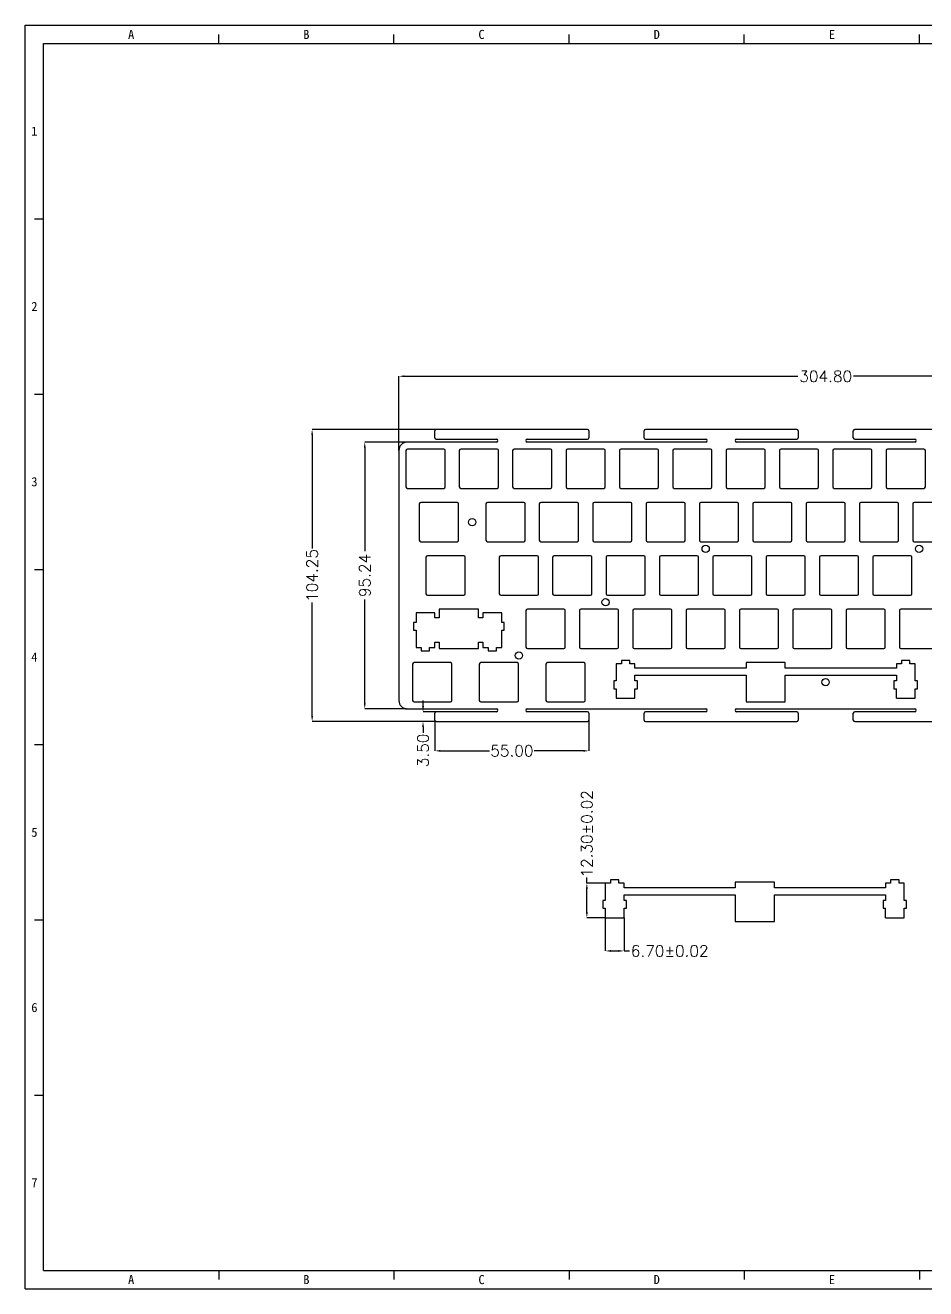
# Model space of a CAD drawing. Header units: millimetres. Extents: x 22339 to 22977, y 387 to 838.
# Drawn here: x 22338.9 to 22660.4, y 387.1 to 838 of the extents above; entities that cross this region are included whole.
import ezdxf
from ezdxf.enums import TextEntityAlignment as Align

# ---------------------------------------------------------------- set-up
doc = ezdxf.new("R2010")
doc.units = ezdxf.units.MM
doc.layers.add('BORDER', color=5, linetype='Continuous')
doc.layers.add('dim', color=1, linetype='Continuous', lineweight=9)
doc.styles.add('BORDER', font='')
doc.styles.get("Standard").update_dxf_attribs({"font": 'txt', "bigfont": 'gbcbig.shx'})
doc.styles.get('BORDER').set_extended_font_data('SimSun')
doc.dimstyles.new('副本 1比1', dxfattribs={"dimtxt": 4, "dimasz": 2, "dimexe": 0, "dimexo": 0, "dimtad": 0, "dimzin": 0, "dimdsep": 46, "dimtxsty": 'Standard', "dimcen": 2.673, "dimclrd": 1, "dimclre": 1, "dimclrt": 1, "dimadec": 0, "dimazin": 0, "dimtfac": 1, "dimtofl": 0, "dimtmove": 0, "dimatfit": 3, "dimfxl": 0, "dimtolj": 1, "dimtzin": 0, "dimlwd": 25, "dimarcsym": 0})

# ---------------------------------------------------------------- blocks, each defined once
blk = doc.blocks.new('*D18')
at = {"layer": 'Defpoints', "color": 0}
for p in [(22777.11, 712.75), (22472.31, 686.28), (22777.11, 686.28)]:
    blk.add_point(p, dxfattribs=at)
at = {"layer": 'dim', "color": 1, "lineweight": -2}
for p, q in [((22472.31, 686.28), (22472.31, 712.75)), ((22777.11, 686.28), (22777.11, 712.75))]:
    blk.add_line(p, q, dxfattribs=at)
at = {"layer": 'dim', "color": 1, "lineweight": 25}
for p, q in [((22474.31, 712.75), (22614.75, 712.75)), ((22775.11, 712.75), (22634.66, 712.75))]:
    blk.add_line(p, q, dxfattribs=at)
at = {"layer": 'dim', "color": 1}
for points in [[(22474.31, 713.09), (22474.31, 712.42), (22472.31, 712.75)], [(22775.11, 713.09), (22775.11, 712.42), (22777.11, 712.75)]]:
    blk.add_solid(points, dxfattribs=at)
at = {"layer": 'dim', "color": 1, "insert": (22624.71, 712.75), "char_height": 4, "attachment_point": 5}
blk.add_mtext('\\A1;304.80', dxfattribs=at)
blk = doc.blocks.new('*D19')
at = {"layer": 'Defpoints', "color": 0}
for p in [(22475.04, 689.26), (22460.12, 594.03), (22475.04, 594.03)]:
    blk.add_point(p, dxfattribs=at)
at = {"layer": 'dim', "color": 1, "lineweight": -2}
for p, q in [((22475.04, 689.26), (22460.12, 689.26)), ((22475.04, 594.03), (22460.12, 594.03))]:
    blk.add_line(p, q, dxfattribs=at)
at = {"layer": 'dim', "color": 1, "lineweight": 25}
for p, q in [((22460.12, 687.26), (22460.12, 650.27)), ((22460.12, 596.03), (22460.12, 633.02))]:
    blk.add_line(p, q, dxfattribs=at)
at = {"layer": 'dim', "color": 1}
for points in [[(22459.79, 687.26), (22460.46, 687.26), (22460.12, 689.26)], [(22459.79, 596.03), (22460.46, 596.03), (22460.12, 594.03)]]:
    blk.add_solid(points, dxfattribs=at)
at = {"layer": 'dim', "color": 1, "insert": (22460.12, 641.65), "char_height": 4, "attachment_point": 5, "rotation": 90}
blk.add_mtext('\\A1;95.24', dxfattribs=at)
blk = doc.blocks.new('*D20')
at = {"layer": 'Defpoints', "color": 0}
for p in [(22485.66, 693.78), (22441.33, 589.53), (22485.66, 589.53)]:
    blk.add_point(p, dxfattribs=at)
at = {"layer": 'dim', "color": 1, "lineweight": -2}
for p, q in [((22485.66, 693.78), (22441.33, 693.78)), ((22485.66, 589.53), (22441.33, 589.53))]:
    blk.add_line(p, q, dxfattribs=at)
at = {"layer": 'dim', "color": 1, "lineweight": 25}
for p, q in [((22441.33, 691.78), (22441.33, 651.28)), ((22441.33, 591.53), (22441.33, 632.03))]:
    blk.add_line(p, q, dxfattribs=at)
at = {"layer": 'dim', "color": 1}
for points in [[(22441, 691.78), (22441.67, 691.78), (22441.33, 693.78)], [(22441, 591.53), (22441.67, 591.53), (22441.33, 589.53)]]:
    blk.add_solid(points, dxfattribs=at)
at = {"layer": 'dim', "color": 1, "insert": (22441.33, 641.65), "char_height": 4, "attachment_point": 5, "rotation": 90}
blk.add_mtext('\\A1;104.25', dxfattribs=at)
blk = doc.blocks.new('*D21')
at = {"layer": 'Defpoints', "color": 0}
for p in [(22485.66, 593.03), (22480.93, 589.53), (22485.66, 589.53)]:
    blk.add_point(p, dxfattribs=at)
at = {"layer": 'dim', "color": 1, "lineweight": 25}
for p, q in [((22480.93, 595.03), (22480.93, 597.03)), ((22480.93, 587.53), (22480.93, 585.53))]:
    blk.add_line(p, q, dxfattribs=at)
at = {"layer": 'dim', "color": 1, "lineweight": -2}
for p, q in [((22485.66, 593.03), (22480.93, 593.03)), ((22485.66, 589.53), (22480.93, 589.53))]:
    blk.add_line(p, q, dxfattribs=at)
at = {"layer": 'dim', "color": 1}
for points in [[(22480.6, 595.03), (22481.27, 595.03), (22480.93, 593.03)], [(22480.6, 587.53), (22481.27, 587.53), (22480.93, 589.53)]]:
    blk.add_solid(points, dxfattribs=at)
at = {"layer": 'dim', "color": 1, "insert": (22480.93, 579.23), "char_height": 4, "attachment_point": 5, "rotation": 90}
blk.add_mtext('\\A1;3.50', dxfattribs=at)
blk = doc.blocks.new('*D22')
at = {"layer": 'Defpoints', "color": 0}
for p in [(22485.16, 590.03), (22540.16, 590.03), (22540.16, 579.06)]:
    blk.add_point(p, dxfattribs=at)
at = {"layer": 'dim', "color": 1, "lineweight": -2}
for p, q in [((22485.16, 590.03), (22485.16, 579.06)), ((22540.16, 590.03), (22540.16, 579.06))]:
    blk.add_line(p, q, dxfattribs=at)
at = {"layer": 'dim', "color": 1, "lineweight": 25}
for p, q in [((22487.16, 579.06), (22504.7, 579.06)), ((22538.16, 579.06), (22520.61, 579.06))]:
    blk.add_line(p, q, dxfattribs=at)
at = {"layer": 'dim', "color": 1}
for points in [[(22487.16, 579.39), (22487.16, 578.72), (22485.16, 579.06)], [(22538.16, 579.39), (22538.16, 578.72), (22540.16, 579.06)]]:
    blk.add_solid(points, dxfattribs=at)
at = {"layer": 'dim', "color": 1, "insert": (22512.66, 579.06), "char_height": 4, "attachment_point": 5}
blk.add_mtext('\\A1;55.00', dxfattribs=at)
blk = doc.blocks.new('*D25')
at = {"layer": 'Defpoints', "color": 0}
for p in [(22546.01, 519.5), (22552.71, 519.5), (22552.71, 507.64)]:
    blk.add_point(p, dxfattribs=at)
at = {"layer": 'dim', "color": 1, "lineweight": -2}
for p, q in [((22546.01, 519.5), (22546.01, 507.64)), ((22552.71, 519.5), (22552.71, 507.64))]:
    blk.add_line(p, q, dxfattribs=at)
at = {"layer": 'dim', "color": 1, "lineweight": 25}
for p, q in [((22548.01, 507.64), (22550.71, 507.64)), ((22552.71, 507.64), (22554.71, 507.64))]:
    blk.add_line(p, q, dxfattribs=at)
at = {"layer": 'dim', "color": 1}
for points in [[(22548.01, 507.98), (22548.01, 507.31), (22546.01, 507.64)], [(22550.71, 507.98), (22550.71, 507.31), (22552.71, 507.64)]]:
    blk.add_solid(points, dxfattribs=at)
at = {"layer": 'dim', "color": 1, "insert": (22569.01, 507.64), "char_height": 4, "attachment_point": 5}
blk.add_mtext('\\A1;6.70±0.02', dxfattribs=at)
blk = doc.blocks.new('*D26')
at = {"layer": 'Defpoints', "color": 0}
for p in [(22539.43, 531.8), (22546.01, 531.8), (22546.01, 519.5)]:
    blk.add_point(p, dxfattribs=at)
at = {"layer": 'dim', "color": 1, "lineweight": 25}
for p, q in [((22539.43, 531.8), (22539.43, 533.8)), ((22539.43, 521.5), (22539.43, 529.8))]:
    blk.add_line(p, q, dxfattribs=at)
at = {"layer": 'dim', "color": 1, "lineweight": -2}
for p, q in [((22546.01, 531.8), (22539.43, 531.8)), ((22546.01, 519.5), (22539.43, 519.5))]:
    blk.add_line(p, q, dxfattribs=at)
at = {"layer": 'dim', "color": 1}
for points in [[(22539.09, 529.8), (22539.76, 529.8), (22539.43, 531.8)], [(22539.09, 521.5), (22539.76, 521.5), (22539.43, 519.5)]]:
    blk.add_solid(points, dxfattribs=at)
at = {"layer": 'dim', "color": 1, "insert": (22539.43, 549.42), "char_height": 4, "attachment_point": 5, "rotation": 90}
blk.add_mtext('\\A1;12.30±0.02', dxfattribs=at)

msp = doc.modelspace()

# ---------------------------------------------------------------- linework, layer by layer
at = {"color": 7, "linetype": 'Continuous'}
for p, q in [((22485.156, 690.776), (22485.156, 693.276)), ((22539.656, 693.776), (22485.656, 693.776)), ((22485.656, 690.276), (22507.156, 690.276)), ((22518.156, 690.276), (22539.656, 690.276)), ((22540.156, 693.276), (22540.156, 690.776)), ((22559.856, 690.776), (22559.856, 693.276)), ((22614.356, 693.776), (22560.356, 693.776)), ((22560.356, 690.276), (22581.856, 690.276)), ((22592.856, 690.276), (22614.356, 690.276)), ((22614.856, 693.276), (22614.856, 690.776)), ((22634.556, 690.776), (22634.556, 693.276)), ((22689.056, 693.776), (22635.056, 693.776)), ((22635.056, 690.276), (22656.556, 690.276)), ((22472.306, 686.276), (22472.306, 597.026)), ((22474.831, 686.251), (22474.831, 673.251)), ((22507.156, 689.276), (22475.306, 689.276)), ((22488.331, 686.751), (22475.331, 686.751)), ((22488.831, 673.251), (22488.831, 686.251)), ((22493.881, 686.251), (22493.881, 673.251)), ((22507.381, 686.751), (22494.381, 686.751)), ((22507.881, 673.251), (22507.881, 686.251)), ((22512.931, 686.251), (22512.931, 673.251)), ((22526.431, 686.751), (22513.431, 686.751)), ((22581.856, 689.276), (22518.156, 689.276)), ((22526.931, 673.251), (22526.931, 686.251)), ((22531.981, 686.251), (22531.981, 673.251)), ((22545.481, 686.751), (22532.481, 686.751)), ((22545.981, 673.251), (22545.981, 686.251)), ((22551.031, 686.251), (22551.031, 673.251)), ((22564.531, 686.751), (22551.531, 686.751)), ((22565.031, 673.251), (22565.031, 686.251)), ((22570.081, 686.251), (22570.081, 673.251)), ((22583.581, 686.751), (22570.581, 686.751)), ((22584.081, 673.251), (22584.081, 686.251)), ((22589.131, 686.251), (22589.131, 673.251)), ((22602.631, 686.751), (22589.631, 686.751)), ((22656.556, 689.276), (22592.856, 689.276)), ((22603.131, 673.251), (22603.131, 686.251)), ((22608.181, 686.251), (22608.181, 673.251)), ((22621.681, 686.751), (22608.681, 686.751)), ((22622.181, 673.251), (22622.181, 686.251)), ((22627.231, 686.251), (22627.231, 673.251)), ((22640.731, 686.751), (22627.731, 686.751)), ((22641.231, 673.251), (22641.231, 686.251)), ((22646.281, 686.251), (22646.281, 673.251)), ((22659.781, 686.751), (22646.781, 686.751)), ((22660.281, 673.251), (22660.281, 686.251)), ((22475.331, 672.751), (22488.331, 672.751)), ((22494.381, 672.751), (22507.381, 672.751)), ((22513.431, 672.751), (22526.431, 672.751)), ((22532.481, 672.751), (22545.481, 672.751)), ((22551.531, 672.751), (22564.531, 672.751)), ((22570.581, 672.751), (22583.581, 672.751)), ((22589.631, 672.751), (22602.631, 672.751)), ((22608.681, 672.751), (22621.681, 672.751)), ((22627.731, 672.751), (22640.731, 672.751)), ((22646.781, 672.751), (22659.781, 672.751)), ((22493.093, 667.701), (22480.093, 667.701)), ((22516.906, 667.701), (22503.906, 667.701)), ((22535.956, 667.701), (22522.956, 667.701)), ((22555.006, 667.701), (22542.006, 667.701)), ((22574.056, 667.701), (22561.056, 667.701)), ((22593.106, 667.701), (22580.106, 667.701)), ((22612.156, 667.701), (22599.156, 667.701)), ((22631.206, 667.701), (22618.206, 667.701)), ((22650.256, 667.701), (22637.256, 667.701)), ((22669.306, 667.701), (22656.306, 667.701)), ((22479.593, 667.201), (22479.593, 654.201)), ((22493.593, 654.201), (22493.593, 667.201)), ((22503.406, 667.201), (22503.406, 654.201)), ((22517.406, 654.201), (22517.406, 667.201)), ((22522.456, 667.201), (22522.456, 654.201)), ((22536.456, 654.201), (22536.456, 667.201)), ((22541.506, 667.201), (22541.506, 654.201)), ((22555.506, 654.201), (22555.506, 667.201)), ((22560.556, 667.201), (22560.556, 654.201)), ((22574.556, 654.201), (22574.556, 667.201)), ((22579.606, 667.201), (22579.606, 654.201)), ((22593.606, 654.201), (22593.606, 667.201)), ((22598.656, 667.201), (22598.656, 654.201)), ((22612.656, 654.201), (22612.656, 667.201)), ((22617.706, 667.201), (22617.706, 654.201)), ((22631.706, 654.201), (22631.706, 667.201)), ((22636.756, 667.201), (22636.756, 654.201)), ((22650.756, 654.201), (22650.756, 667.201)), ((22655.806, 667.201), (22655.806, 654.201)), ((22480.093, 653.701), (22493.093, 653.701)), ((22503.906, 653.701), (22516.906, 653.701)), ((22522.956, 653.701), (22535.956, 653.701)), ((22542.006, 653.701), (22555.006, 653.701)), ((22561.056, 653.701), (22574.056, 653.701)), ((22580.106, 653.701), (22593.106, 653.701)), ((22599.156, 653.701), (22612.156, 653.701)), ((22618.206, 653.701), (22631.206, 653.701)), ((22637.256, 653.701), (22650.256, 653.701)), ((22656.306, 653.701), (22669.306, 653.701)), ((22481.974, 648.151), (22481.974, 635.151)), ((22495.474, 648.651), (22482.474, 648.651)), ((22495.974, 635.151), (22495.974, 648.151)), ((22508.168, 648.151), (22508.168, 635.151)), ((22521.668, 648.651), (22508.668, 648.651)), ((22522.168, 635.151), (22522.168, 648.151)), ((22527.218, 648.151), (22527.218, 635.151)), ((22540.718, 648.651), (22527.718, 648.651)), ((22541.218, 635.151), (22541.218, 648.151)), ((22546.268, 648.151), (22546.268, 635.151)), ((22559.768, 648.651), (22546.768, 648.651)), ((22560.268, 635.151), (22560.268, 648.151)), ((22565.318, 648.151), (22565.318, 635.151)), ((22578.818, 648.651), (22565.818, 648.651)), ((22579.318, 635.151), (22579.318, 648.151)), ((22584.368, 648.151), (22584.368, 635.151)), ((22597.868, 648.651), (22584.868, 648.651)), ((22598.368, 635.151), (22598.368, 648.151)), ((22603.418, 648.151), (22603.418, 635.151)), ((22616.918, 648.651), (22603.918, 648.651)), ((22617.418, 635.151), (22617.418, 648.151)), ((22622.468, 648.151), (22622.468, 635.151)), ((22635.968, 648.651), (22622.968, 648.651)), ((22636.468, 635.151), (22636.468, 648.151)), ((22641.518, 648.151), (22641.518, 635.151)), ((22655.018, 648.651), (22642.018, 648.651)), ((22655.518, 635.151), (22655.518, 648.151)), ((22482.474, 634.651), (22495.474, 634.651)), ((22508.668, 634.651), (22521.668, 634.651)), ((22527.718, 634.651), (22540.718, 634.651)), ((22546.768, 634.651), (22559.768, 634.651)), ((22565.818, 634.651), (22578.818, 634.651)), ((22584.868, 634.651), (22597.868, 634.651)), ((22603.918, 634.651), (22616.918, 634.651)), ((22622.968, 634.651), (22635.968, 634.651)), ((22642.018, 634.651), (22655.018, 634.651)), ((22478.437, 628.301), (22478.437, 624.901)), ((22485.137, 628.301), (22478.437, 628.301)), ((22485.137, 626.501), (22485.137, 628.301)), ((22486.737, 629.601), (22486.737, 626.501)), ((22500.737, 629.601), (22486.737, 629.601)), ((22500.737, 626.501), (22500.737, 629.601)), ((22502.337, 628.301), (22502.337, 626.501)), ((22509.037, 628.301), (22502.337, 628.301)), ((22509.037, 624.901), (22509.037, 628.301)), ((22517.693, 629.101), (22517.693, 616.101)), ((22531.193, 629.601), (22518.193, 629.601)), ((22531.693, 616.101), (22531.693, 629.101)), ((22536.743, 629.101), (22536.743, 616.101)), ((22550.243, 629.601), (22537.243, 629.601)), ((22550.743, 616.101), (22550.743, 629.101)), ((22555.793, 629.101), (22555.793, 616.101)), ((22569.293, 629.601), (22556.293, 629.601)), ((22569.793, 616.101), (22569.793, 629.101)), ((22574.843, 629.101), (22574.843, 616.101)), ((22588.343, 629.601), (22575.343, 629.601)), ((22588.843, 616.101), (22588.843, 629.101)), ((22593.893, 629.101), (22593.893, 616.101)), ((22607.393, 629.601), (22594.393, 629.601)), ((22607.893, 616.101), (22607.893, 629.101)), ((22612.943, 629.101), (22612.943, 616.101)), ((22626.443, 629.601), (22613.443, 629.601)), ((22626.943, 616.101), (22626.943, 629.101)), ((22631.993, 629.101), (22631.993, 616.101)), ((22645.493, 629.601), (22632.493, 629.601)), ((22645.993, 616.101), (22645.993, 629.101)), ((22651.043, 629.101), (22651.043, 616.101)), ((22664.543, 629.601), (22651.543, 629.601)), ((22477.587, 624.901), (22477.587, 622.101)), ((22478.437, 624.901), (22477.587, 624.901)), ((22486.737, 626.501), (22485.137, 626.501)), ((22502.337, 626.501), (22500.737, 626.501)), ((22509.887, 624.901), (22509.037, 624.901)), ((22509.887, 622.101), (22509.887, 624.901)), ((22477.587, 622.101), (22478.437, 622.101)), ((22478.437, 622.101), (22478.437, 616.001)), ((22485.137, 616.001), (22485.137, 617.801)), ((22485.137, 617.801), (22486.737, 617.801)), ((22486.737, 617.801), (22486.737, 615.601)), ((22500.737, 615.601), (22500.737, 617.801)), ((22500.737, 617.801), (22502.337, 617.801)), ((22502.337, 617.801), (22502.337, 616.001)), ((22509.037, 616.001), (22509.037, 622.101)), ((22509.037, 622.101), (22509.887, 622.101)), ((22478.437, 616.001), (22480.287, 616.001)), ((22480.287, 616.001), (22480.287, 614.801)), ((22480.287, 614.801), (22483.287, 614.801)), ((22483.287, 614.801), (22483.287, 616.001)), ((22483.287, 616.001), (22485.137, 616.001)), ((22486.737, 615.601), (22500.737, 615.601)), ((22502.337, 616.001), (22504.187, 616.001)), ((22504.187, 616.001), (22504.187, 614.801)), ((22504.187, 614.801), (22507.187, 614.801)), ((22507.187, 614.801), (22507.187, 616.001)), ((22507.187, 616.001), (22509.037, 616.001)), ((22518.193, 615.601), (22531.193, 615.601)), ((22537.243, 615.601), (22550.243, 615.601)), ((22556.293, 615.601), (22569.293, 615.601)), ((22575.343, 615.601), (22588.343, 615.601)), ((22594.393, 615.601), (22607.393, 615.601)), ((22613.443, 615.601), (22626.443, 615.601)), ((22632.493, 615.601), (22645.493, 615.601)), ((22651.543, 615.601), (22664.543, 615.601)), ((22477.212, 610.051), (22477.212, 597.051)), ((22490.712, 610.551), (22477.712, 610.551)), ((22491.212, 597.051), (22491.212, 610.051)), ((22501.024, 610.051), (22501.024, 597.051)), ((22514.524, 610.551), (22501.524, 610.551)), ((22515.024, 597.051), (22515.024, 610.051)), ((22524.837, 610.051), (22524.837, 597.051)), ((22538.337, 610.551), (22525.337, 610.551)), ((22538.837, 597.051), (22538.837, 610.051)), ((22549.91, 610.151), (22549.91, 604.051)), ((22551.76, 610.151), (22549.91, 610.151)), ((22551.76, 611.351), (22551.76, 610.151)), ((22554.76, 611.351), (22551.76, 611.351)), ((22554.76, 610.151), (22554.76, 611.351)), ((22556.61, 610.151), (22554.76, 610.151)), ((22556.61, 608.551), (22556.61, 610.151)), ((22610.274, 610.551), (22596.274, 610.551)), ((22596.274, 610.551), (22596.274, 608.551)), ((22610.274, 608.551), (22610.274, 610.551)), ((22651.789, 610.151), (22649.939, 610.151)), ((22649.939, 610.151), (22649.939, 608.551)), ((22654.789, 611.351), (22651.789, 611.351)), ((22651.789, 611.351), (22651.789, 610.151)), ((22654.789, 610.151), (22654.789, 611.351)), ((22656.639, 610.151), (22654.789, 610.151)), ((22656.639, 604.051), (22656.639, 610.151)), ((22596.274, 608.551), (22556.61, 608.551)), ((22556.61, 604.051), (22556.61, 606.051)), ((22556.61, 606.051), (22596.274, 606.051)), ((22596.274, 606.051), (22596.274, 596.551)), ((22649.939, 608.551), (22610.274, 608.551)), ((22610.274, 606.051), (22649.939, 606.051)), ((22610.274, 596.551), (22610.274, 606.051)), ((22649.939, 606.051), (22649.939, 604.051)), ((22549.06, 604.051), (22549.06, 601.251)), ((22549.91, 604.051), (22549.06, 604.051)), ((22549.06, 601.251), (22549.91, 601.251)), ((22549.91, 601.251), (22549.91, 597.851)), ((22557.46, 604.051), (22556.61, 604.051)), ((22556.61, 597.851), (22556.61, 601.251)), ((22556.61, 601.251), (22557.46, 601.251)), ((22557.46, 601.251), (22557.46, 604.051)), ((22649.939, 604.051), (22649.089, 604.051)), ((22649.089, 604.051), (22649.089, 601.251)), ((22649.089, 601.251), (22649.939, 601.251)), ((22649.939, 597.851), (22649.939, 601.251)), ((22657.489, 604.051), (22656.639, 604.051)), ((22656.639, 601.251), (22657.489, 601.251)), ((22656.639, 597.851), (22656.639, 601.251)), ((22657.489, 601.251), (22657.489, 604.051)), ((22477.712, 596.551), (22490.712, 596.551)), ((22501.524, 596.551), (22514.524, 596.551)), ((22525.337, 596.551), (22538.337, 596.551)), ((22549.91, 597.851), (22556.61, 597.851)), ((22596.274, 596.551), (22610.274, 596.551)), ((22649.939, 597.851), (22656.639, 597.851)), ((22475.306, 594.026), (22507.156, 594.026)), ((22485.156, 590.026), (22485.156, 592.526)), ((22507.156, 593.026), (22485.656, 593.026)), ((22518.156, 594.026), (22581.856, 594.026)), ((22539.656, 593.026), (22518.156, 593.026)), ((22540.156, 592.526), (22540.156, 590.026)), ((22559.856, 590.026), (22559.856, 592.526)), ((22581.856, 593.026), (22560.356, 593.026)), ((22592.856, 594.026), (22656.556, 594.026)), ((22614.356, 593.026), (22592.856, 593.026)), ((22614.856, 592.526), (22614.856, 590.026)), ((22634.556, 590.026), (22634.556, 592.526)), ((22656.556, 593.026), (22635.056, 593.026)), ((22485.656, 589.526), (22539.656, 589.526)), ((22560.356, 589.526), (22614.356, 589.526)), ((22635.056, 589.526), (22689.056, 589.526)), ((22547.864, 532.996), (22547.864, 531.796)), ((22550.864, 532.996), (22547.864, 532.996)), ((22550.864, 531.796), (22550.864, 532.996)), ((22606.379, 532.196), (22592.379, 532.196)), ((22592.379, 532.196), (22592.379, 530.196)), ((22606.379, 530.196), (22606.379, 532.196)), ((22650.894, 532.996), (22647.894, 532.996)), ((22647.894, 532.996), (22647.894, 531.796)), ((22650.894, 531.796), (22650.894, 532.996)), ((22546.014, 531.796), (22546.014, 525.696)), ((22547.864, 531.796), (22546.014, 531.796)), ((22552.714, 531.796), (22550.864, 531.796)), ((22552.714, 530.196), (22552.714, 531.796)), ((22592.379, 530.196), (22552.714, 530.196)), ((22552.714, 525.696), (22552.714, 527.696)), ((22552.714, 527.696), (22592.379, 527.696)), ((22592.379, 527.696), (22592.379, 518.196)), ((22646.044, 530.196), (22606.379, 530.196)), ((22606.379, 527.696), (22646.044, 527.696)), ((22606.379, 518.196), (22606.379, 527.696)), ((22647.894, 531.796), (22646.044, 531.796)), ((22646.044, 531.796), (22646.044, 530.196)), ((22646.044, 527.696), (22646.044, 525.696)), ((22652.744, 531.796), (22650.894, 531.796)), ((22652.744, 525.696), (22652.744, 531.796)), ((22545.164, 525.696), (22545.164, 522.896)), ((22546.014, 525.696), (22545.164, 525.696)), ((22553.564, 525.696), (22552.714, 525.696)), ((22553.564, 522.896), (22553.564, 525.696)), ((22646.044, 525.696), (22645.194, 525.696)), ((22645.194, 525.696), (22645.194, 522.896)), ((22653.594, 525.696), (22652.744, 525.696)), ((22653.594, 522.896), (22653.594, 525.696)), ((22545.164, 522.896), (22546.014, 522.896)), ((22546.014, 522.896), (22546.014, 519.496)), ((22546.014, 519.496), (22552.714, 519.496)), ((22552.714, 519.496), (22552.714, 522.896)), ((22552.714, 522.896), (22553.564, 522.896)), ((22645.194, 522.896), (22646.044, 522.896)), ((22646.044, 519.496), (22646.044, 522.896)), ((22646.044, 519.496), (22652.744, 519.496)), ((22652.744, 522.896), (22653.594, 522.896)), ((22652.744, 519.496), (22652.744, 522.896)), ((22592.379, 518.196), (22606.379, 518.196))]:
    msp.add_line(p, q, dxfattribs=at)
for centre in [(22498.499, 660.701), (22581.843, 651.176), (22658.043, 651.176), (22546.111, 632.094), (22515.168, 613.076), (22624.674, 603.551)]:
    msp.add_circle(centre, 1.3, dxfattribs=at)
for centre, radius, start, end in [((22485.656, 693.276), 0.5, 90, 180), ((22485.656, 690.776), 0.5, 180, 270), ((22507.156, 689.776), 0.5, 270, 90), ((22518.156, 689.776), 0.5, 90, 270), ((22539.656, 693.276), 0.5, 0, 90), ((22539.656, 690.776), 0.5, 270, 0), ((22560.356, 693.276), 0.5, 90, 180), ((22560.356, 690.776), 0.5, 180, 270), ((22581.856, 689.776), 0.5, 270, 90), ((22592.856, 689.776), 0.5, 90, 270), ((22614.356, 693.276), 0.5, 0, 90), ((22614.356, 690.776), 0.5, 270, 0), ((22635.056, 693.276), 0.5, 90, 180), ((22635.056, 690.776), 0.5, 180, 270), ((22656.556, 689.776), 0.5, 270, 90), ((22475.306, 686.276), 3, 90, 180), ((22475.331, 686.251), 0.5, 90, 180), ((22488.331, 686.251), 0.5, 0, 90), ((22494.381, 686.251), 0.5, 90, 180), ((22507.381, 686.251), 0.5, 0, 90), ((22513.431, 686.251), 0.5, 90, 180), ((22526.431, 686.251), 0.5, 0, 90), ((22532.481, 686.251), 0.5, 90, 180), ((22545.481, 686.251), 0.5, 0, 90), ((22551.531, 686.251), 0.5, 90, 180), ((22564.531, 686.251), 0.5, 0, 90), ((22570.581, 686.251), 0.5, 90, 180), ((22583.581, 686.251), 0.5, 0, 90), ((22589.631, 686.251), 0.5, 90, 180), ((22602.631, 686.251), 0.5, 0, 90), ((22608.681, 686.251), 0.5, 90, 180), ((22621.681, 686.251), 0.5, 0, 90), ((22627.731, 686.251), 0.5, 90, 180), ((22640.731, 686.251), 0.5, 0, 90), ((22646.781, 686.251), 0.5, 90, 180), ((22659.781, 686.251), 0.5, 0, 90), ((22475.331, 673.251), 0.5, 180, 270), ((22488.331, 673.251), 0.5, 270, 0), ((22494.381, 673.251), 0.5, 180, 270), ((22507.381, 673.251), 0.5, 270, 0), ((22513.431, 673.251), 0.5, 180, 270), ((22526.431, 673.251), 0.5, 270, 0), ((22532.481, 673.251), 0.5, 180, 270), ((22545.481, 673.251), 0.5, 270, 0), ((22551.531, 673.251), 0.5, 180, 270), ((22564.531, 673.251), 0.5, 270, 0), ((22570.581, 673.251), 0.5, 180, 270), ((22583.581, 673.251), 0.5, 270, 0), ((22589.631, 673.251), 0.5, 180, 270), ((22602.631, 673.251), 0.5, 270, 0), ((22608.681, 673.251), 0.5, 180, 270), ((22621.681, 673.251), 0.5, 270, 0), ((22627.731, 673.251), 0.5, 180, 270), ((22640.731, 673.251), 0.5, 270, 0), ((22646.781, 673.251), 0.5, 180, 270), ((22659.781, 673.251), 0.5, 270, 0), ((22480.093, 667.201), 0.5, 90, 180), ((22493.093, 667.201), 0.5, 0, 90), ((22503.906, 667.201), 0.5, 90, 180), ((22516.906, 667.201), 0.5, 0, 90), ((22522.956, 667.201), 0.5, 90, 180), ((22535.956, 667.201), 0.5, 0, 90), ((22542.006, 667.201), 0.5, 90, 180), ((22555.006, 667.201), 0.5, 0, 90), ((22561.056, 667.201), 0.5, 90, 180), ((22574.056, 667.201), 0.5, 0, 90), ((22580.106, 667.201), 0.5, 90, 180), ((22593.106, 667.201), 0.5, 0, 90), ((22599.156, 667.201), 0.5, 90, 180), ((22612.156, 667.201), 0.5, 0, 90), ((22618.206, 667.201), 0.5, 90, 180), ((22631.206, 667.201), 0.5, 0, 90), ((22637.256, 667.201), 0.5, 90, 180), ((22650.256, 667.201), 0.5, 0, 90), ((22656.306, 667.201), 0.5, 90, 180), ((22480.093, 654.201), 0.5, 180, 270), ((22493.093, 654.201), 0.5, 270, 0), ((22503.906, 654.201), 0.5, 180, 270), ((22516.906, 654.201), 0.5, 270, 0), ((22522.956, 654.201), 0.5, 180, 270), ((22535.956, 654.201), 0.5, 270, 0), ((22542.006, 654.201), 0.5, 180, 270), ((22555.006, 654.201), 0.5, 270, 0), ((22561.056, 654.201), 0.5, 180, 270), ((22574.056, 654.201), 0.5, 270, 0), ((22580.106, 654.201), 0.5, 180, 270), ((22593.106, 654.201), 0.5, 270, 0), ((22599.156, 654.201), 0.5, 180, 270), ((22612.156, 654.201), 0.5, 270, 0), ((22618.206, 654.201), 0.5, 180, 270), ((22631.206, 654.201), 0.5, 270, 0), ((22637.256, 654.201), 0.5, 180, 270), ((22650.256, 654.201), 0.5, 270, 0), ((22656.306, 654.201), 0.5, 180, 270), ((22482.474, 648.151), 0.5, 90, 180), ((22495.474, 648.151), 0.5, 0, 90), ((22508.668, 648.151), 0.5, 90, 180), ((22521.668, 648.151), 0.5, 0, 90), ((22527.718, 648.151), 0.5, 90, 180), ((22540.718, 648.151), 0.5, 0, 90), ((22546.768, 648.151), 0.5, 90, 180), ((22559.768, 648.151), 0.5, 0, 90), ((22565.818, 648.151), 0.5, 90, 180), ((22578.818, 648.151), 0.5, 0, 90), ((22584.868, 648.151), 0.5, 90, 180), ((22597.868, 648.151), 0.5, 0, 90), ((22603.918, 648.151), 0.5, 90, 180), ((22616.918, 648.151), 0.5, 0, 90), ((22622.968, 648.151), 0.5, 90, 180), ((22635.968, 648.151), 0.5, 0, 90), ((22642.018, 648.151), 0.5, 90, 180), ((22655.018, 648.151), 0.5, 0, 90), ((22482.474, 635.151), 0.5, 180, 270), ((22495.474, 635.151), 0.5, 270, 0), ((22508.668, 635.151), 0.5, 180, 270), ((22521.668, 635.151), 0.5, 270, 0), ((22527.718, 635.151), 0.5, 180, 270), ((22540.718, 635.151), 0.5, 270, 0), ((22546.768, 635.151), 0.5, 180, 270), ((22559.768, 635.151), 0.5, 270, 0), ((22565.818, 635.151), 0.5, 180, 270), ((22578.818, 635.151), 0.5, 270, 0), ((22584.868, 635.151), 0.5, 180, 270), ((22597.868, 635.151), 0.5, 270, 0), ((22603.918, 635.151), 0.5, 180, 270), ((22616.918, 635.151), 0.5, 270, 0), ((22622.968, 635.151), 0.5, 180, 270), ((22635.968, 635.151), 0.5, 270, 0), ((22642.018, 635.151), 0.5, 180, 270), ((22655.018, 635.151), 0.5, 270, 0), ((22518.193, 629.101), 0.5, 90, 180), ((22531.193, 629.101), 0.5, 0, 90), ((22537.243, 629.101), 0.5, 90, 180), ((22550.243, 629.101), 0.5, 0, 90), ((22556.293, 629.101), 0.5, 90, 180), ((22569.293, 629.101), 0.5, 0, 90), ((22575.343, 629.101), 0.5, 90, 180), ((22588.343, 629.101), 0.5, 0, 90), ((22594.393, 629.101), 0.5, 90, 180), ((22607.393, 629.101), 0.5, 0, 90), ((22613.443, 629.101), 0.5, 90, 180), ((22626.443, 629.101), 0.5, 0, 90), ((22632.493, 629.101), 0.5, 90, 180), ((22645.493, 629.101), 0.5, 0, 90), ((22651.543, 629.101), 0.5, 90, 180), ((22518.193, 616.101), 0.5, 180, 270), ((22531.193, 616.101), 0.5, 270, 0), ((22537.243, 616.101), 0.5, 180, 270), ((22550.243, 616.101), 0.5, 270, 0), ((22556.293, 616.101), 0.5, 180, 270), ((22569.293, 616.101), 0.5, 270, 0), ((22575.343, 616.101), 0.5, 180, 270), ((22588.343, 616.101), 0.5, 270, 0), ((22594.393, 616.101), 0.5, 180, 270), ((22607.393, 616.101), 0.5, 270, 0), ((22613.443, 616.101), 0.5, 180, 270), ((22626.443, 616.101), 0.5, 270, 0), ((22632.493, 616.101), 0.5, 180, 270), ((22645.493, 616.101), 0.5, 270, 0), ((22651.543, 616.101), 0.5, 180, 270), ((22477.712, 610.051), 0.5, 90, 180), ((22490.712, 610.051), 0.5, 0, 90), ((22501.524, 610.051), 0.5, 90, 180), ((22514.524, 610.051), 0.5, 0, 90), ((22525.337, 610.051), 0.5, 90, 180), ((22538.337, 610.051), 0.5, 0, 90), ((22475.306, 597.026), 3, 180, 270), ((22477.712, 597.051), 0.5, 180, 270), ((22490.712, 597.051), 0.5, 270, 0), ((22501.524, 597.051), 0.5, 180, 270), ((22514.524, 597.051), 0.5, 270, 0), ((22525.337, 597.051), 0.5, 180, 270), ((22538.337, 597.051), 0.5, 270, 0), ((22485.656, 592.526), 0.5, 90, 180), ((22507.156, 593.526), 0.5, 270, 90), ((22518.156, 593.526), 0.5, 90, 270), ((22539.656, 592.526), 0.5, 0, 90), ((22560.356, 592.526), 0.5, 90, 180), ((22581.856, 593.526), 0.5, 270, 90), ((22592.856, 593.526), 0.5, 90, 270), ((22614.356, 592.526), 0.5, 0, 90), ((22635.056, 592.526), 0.5, 90, 180), ((22656.556, 593.526), 0.5, 270, 90), ((22485.656, 590.026), 0.5, 180, 270), ((22539.656, 590.026), 0.5, 270, 0), ((22560.356, 590.026), 0.5, 180, 270), ((22614.356, 590.026), 0.5, 270, 0), ((22635.056, 590.026), 0.5, 180, 270)]:
    msp.add_arc(centre, radius, start, end, dxfattribs=at)
at = {"layer": 'BORDER', "color": 0, "linetype": 'Continuous'}
for p, q in [((22338.907, 387.081), (22338.907, 838.03)), ((22338.907, 838.03), (22977.491, 838.03)), ((22407.992, 831.497), (22407.992, 834.764)), ((22470.543, 831.497), (22470.543, 834.764)), ((22533.095, 831.497), (22533.095, 834.764)), ((22595.647, 831.497), (22595.647, 834.764)), ((22658.199, 831.497), (22658.199, 834.764)), ((22345.44, 393.614), (22345.44, 831.497)), ((22345.44, 831.497), (22970.958, 831.497)), ((22342.173, 768.946), (22345.44, 768.946)), ((22342.173, 706.394), (22345.44, 706.394)), ((22342.173, 643.842), (22345.44, 643.842)), ((22342.173, 581.29), (22345.44, 581.29)), ((22342.173, 518.738), (22345.44, 518.738)), ((22342.173, 456.186), (22345.44, 456.186)), ((22345.44, 393.614), (22970.958, 393.614)), ((22407.992, 393.614), (22407.992, 390.348)), ((22470.543, 393.614), (22470.543, 390.348)), ((22533.095, 393.614), (22533.095, 390.348)), ((22595.647, 393.614), (22595.647, 390.348)), ((22658.199, 393.614), (22658.199, 390.348)), ((22338.907, 387.081), (22977.491, 387.081))]:
    msp.add_line(p, q, dxfattribs=at)

# ---------------------------------------------------------------- texts
at = {"layer": 'BORDER', "color": 0, "style": 'BORDER'}
for s, p in [('A', (22376.716, 834.764)), ('B', (22439.268, 834.764)), ('C', (22501.819, 834.764)), ('D', (22564.371, 834.764)), ('E', (22626.923, 834.764)), ('1', (22342.173, 800.221)), ('2', (22342.173, 737.67)), ('3', (22342.173, 675.118)), ('4', (22342.173, 612.566)), ('5', (22342.173, 550.014)), ('6', (22342.173, 487.462)), ('7', (22342.173, 424.91)), ('A', (22376.716, 390.348)), ('B', (22439.268, 390.348)), ('C', (22501.819, 390.348)), ('D', (22564.371, 390.348)), ('E', (22626.923, 390.348))]:
    msp.add_text(s, height=3.266, dxfattribs=at).set_placement(p, align=Align.MIDDLE_CENTER)

# ---------------------------------------------------------------- dimensions: what is measured, and where the dimension line sits
at = {"layer": 'dim', "color": 3}
for base, p1, p2, picture, middle in [((22777.106, 712.753), (22472.306, 686.276), (22777.106, 686.276), '*D18', (22624.706, 712.753)), ((22540.156, 579.057), (22485.156, 590.026), (22540.156, 590.026), '*D22', (22512.656, 579.057))]:
    dim = msp.add_linear_dim(base=base, p1=p1, p2=p2, dimstyle='副本 1比1', dxfattribs=at)
    dim.commit()
    dim.dimension.update_dxf_attribs({"geometry": picture, "text_midpoint": middle})
for base, p1, p2, picture, middle in [((22441.334, 589.526), (22485.656, 693.776), (22485.656, 589.526), '*D20', (22441.334, 641.651)), ((22460.123, 594.026), (22475.04, 689.264), (22475.04, 594.026), '*D19', (22460.123, 641.645)), ((22480.934, 589.526), (22485.656, 593.026), (22485.656, 589.526), '*D21', (22480.934, 579.234))]:
    dim = msp.add_linear_dim(base=base, p1=p1, p2=p2, angle=90, dimstyle='副本 1比1', dxfattribs=at)
    dim.commit()
    dim.dimension.update_dxf_attribs({"geometry": picture, "text_midpoint": middle})
dim = msp.add_linear_dim(base=(22539.428, 531.796), p1=(22546.014, 519.496), p2=(22546.014, 531.796), angle=90, dimstyle='副本 1比1', override={"dimgap": 0.625, "dimtol": 1, "dimlim": 0, "dimtp": 0.02, "dimtm": 0.02}, dxfattribs=at)
dim.commit()
dim.dimension.update_dxf_attribs({"geometry": '*D26', "text_midpoint": (22539.428, 549.421)})
dim = msp.add_linear_dim(base=(22552.714, 507.644), p1=(22546.014, 519.496), p2=(22552.714, 519.496), dimstyle='副本 1比1', override={"dimtol": 1, "dimtp": 0.02, "dimtm": 0.02}, dxfattribs=at)
dim.commit()
dim.dimension.update_dxf_attribs({"geometry": '*D25', "text_midpoint": (22569.006, 507.644)})

doc.saveas('drawing.dxf')
